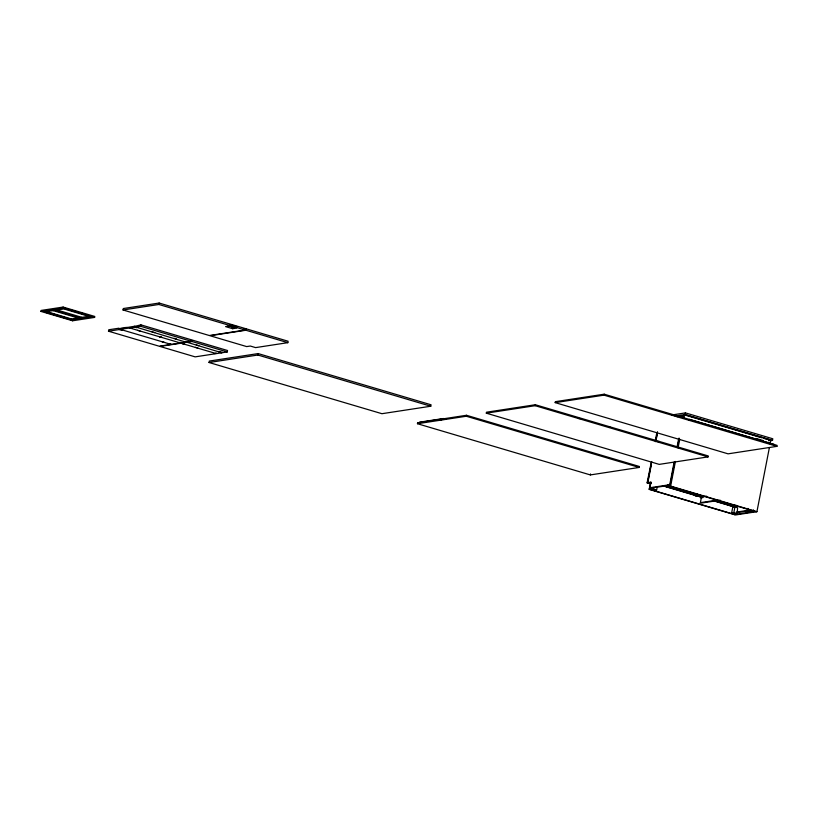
<?xml version="1.0" encoding="UTF-8"?>
<svg xmlns="http://www.w3.org/2000/svg" width="818" height="818" viewBox="0 0 818 818"><rect width="100%" height="100%" fill="white"/><g stroke="black" fill="none" stroke-linecap="round" stroke-linejoin="round"><path stroke-width="1.23" d="M651.261 462.456L647.089 482.835L650.719 483.908M40.9 311.402L41.084 310.441L63.109 307.067L94.776 316.454L94.591 317.415L72.577 320.779L40.9 311.402L62.925 308.028L94.591 317.415M55.01 309.388L54.816 310.349L81.677 318.304L81.861 317.343L56.227 309.756M62.925 308.028L63.109 307.067M71.289 319.899L90.747 316.914L63.886 308.959L44.428 311.944L71.289 319.899L71.473 318.938L89.714 316.147M72.577 320.779L72.761 319.828M118.784 329.388C121.453 326.995 128.477 327.681 129.663 327.067C136.013 325.963 133.395 326.832 140.87 324.848L191.606 339.869L191.33 341.31L159.213 346.229L108.487 331.198L108.763 329.766L119.009 328.192L118.692 329.357L121.197 330.104M123.027 309.971L123.313 308.529L159.142 303.038L245.451 328.601L245.165 330.043L209.336 335.523L123.027 309.971L158.866 304.48L245.165 330.043M119.857 329.225L170.594 344.255M129.193 327.793L179.919 342.824M135.236 326.873L185.921 342.139M108.487 331.198L140.594 326.28L140.87 324.848M158.866 304.48L159.142 303.038M184.193 344.122L180.553 343.049L215.85 353.468M221.852 352.773L186.596 342.118M192.036 341.515L192.312 340.084L227.527 350.513L227.251 351.944L195.144 356.863L159.929 346.433L192.036 341.515L227.251 351.944M209.04 362.507L209.316 361.065L258.161 353.58L431.055 404.787L430.769 406.229L381.934 413.704L209.04 362.507L257.874 355.022L430.769 406.229M232.67 328.703L236.668 328.09L229.582 325.993L225.584 326.607L232.67 328.703L232.946 327.272L236.954 326.658L229.868 324.552M245.881 330.247L246.157 328.816L288.11 341.239L287.824 342.67L255.594 347.609L250.288 346.034L246.678 346.587L210.042 335.738L245.881 330.247L287.824 342.67M257.874 355.022L258.161 353.58M417.456 423.724L417.64 422.763L466.485 415.278L639.379 466.485L639.195 467.446L590.351 474.921L417.456 423.724L466.301 416.239L639.195 467.446M419.46 423.121L419.644 422.16L443.346 418.53L445.769 419.245M443.162 419.491L443.346 418.53M466.301 416.239L466.485 415.278M486.311 413.172L486.495 412.211L535.34 404.736L708.235 455.943L708.051 456.894L659.206 464.379L486.311 413.172L535.156 405.697L708.051 456.894M535.156 405.697L535.34 404.736M555.177 402.63L555.361 401.669L604.205 394.194L777.1 445.391L776.916 446.352L728.071 453.837L555.177 402.63L604.021 395.145L776.916 446.352M580.453 418.601L578.418 418.448M604.021 395.145L604.205 394.194M590.351 474.921L590.535 473.97M609.676 426.74L610.003 427.344M655.423 440.012L656.803 432.875M650.228 483.448L647.6 482.671L651.711 461.536M655.576 441.659L657.508 431.72M651.455 464.01L647.815 482.732L647.089 482.835M656.056 440.299L657.222 434.348M657.273 441.342L655.228 441.188M658.306 442.16L658.919 441.331M769.401 447.548L756.926 511.679L735.515 514.962L649.206 489.399L650.607 482.211M649.206 489.399L651.087 482.129L647.6 482.671M657.079 487.661L656.619 490.033L654.42 490.371L651.087 489.379L651.404 487.784L654.277 487.64M651.087 489.379L653.296 489.041L653.602 487.446M670.208 485.207L667.335 485.34L667.028 486.945L669.226 486.608L695.975 494.43M669.226 486.608L669.533 485.002M669.737 484.706L674.124 462.129M677.048 447.088L678.756 438.305M682.652 418.243L683.142 415.738M756.21 511.792L669.901 486.229L674.697 461.567M677.529 447.006L679.237 438.233M683.091 418.397L683.807 414.706M669.901 486.229L670.627 486.117L675.423 461.454M678.061 447.886L679.738 439.256M683.807 418.295L684.533 414.593L770.832 440.156L770.116 443.847M675.075 416.035L685.126 414.501L685.443 412.896L772.805 438.775L772.499 440.37L769.983 440.759M689.277 420.319L689.462 419.358L774.493 444.542L774.309 445.503M720.157 500.197L701.65 503.029L700.382 502.651L701.466 497.058M731.589 513.223L732.734 507.303L734.932 506.966L733.787 512.886L731.589 513.223L734.912 514.205L737.12 513.868L737.591 507.753L714.247 500.841M753.358 509.829L753.051 511.434L750.852 511.771L747.519 510.78L747.979 508.418M768.654 440.841L768.838 439.879M169.418 343.949L171.003 344M180.379 342.466L178.723 342.895M216.33 352.998L214.766 353.632M184.827 341.495L184.888 342.067L186.422 341.546M220.758 352.129L220.809 352.701L222.343 352.18M179.786 342.333L179.5 343.192L181.105 342.302M185.696 341.495L185.543 342.272L186.933 342.057M134.254 326.259L136.729 326.955M243.682 329.194L246.157 328.816M439.419 420.063L441.914 419.685M671.639 415.012L685.443 412.896M677.028 416.669L683.623 415.656M770.832 440.156L763.981 438.448M648.879 483.039L651.2 482.692M670.218 484.634L649.993 487.722L651.271 488.101M653.735 487.722L667.304 485.647M670.351 487.927L672.56 487.589M697.457 493.632L694.942 494.021L694.38 495.115M695.361 496.127L700.188 495.391M700.535 497.119L706.568 496.199M700.423 497.784L702.744 497.436M700.382 502.651L717.652 500.002M729.564 505.544L734.605 504.778M731.415 506.127L736.364 505.36M732.989 506.26L736.66 505.698M736.22 512.15L748.552 510.268M747.519 510.78L749.717 510.442L753.051 511.434M736.261 512.722L748.593 510.831M734.237 514.583L754.932 511.414M685.126 414.501L772.499 440.37M686.241 415.421L761.609 437.742M756.026 438.448L763.112 440.544M228.222 325.871L232.946 327.272M140.594 326.28L191.33 341.31M152.066 331.893L154.766 332.568M174.091 338.294L176.504 339M196.31 345.002L198.825 345.707M218.253 351.454L222.097 352.507M134.152 327.036L136.565 327.752M670.627 486.117L756.926 511.679M667.335 485.34L668.009 485.544M671.353 487.037L695.443 494.164M65.297 308.366L68.957 309.449M71.401 310.175L77.505 311.985M79.939 312.701L83.61 313.785M663.234 485.728L702.1 497.242M159.592 336.709L162.005 337.425M180.829 342.998L183.263 343.724M195.4 347.323L197.833 348.039M665.177 486.526L702.836 497.671M714.257 501.015L733.204 506.669M137.567 330.319L140.062 331.014M159.387 336.74L161.8 337.456M649.052 482.937L651.036 483.53M120.062 329.194L122.475 329.91M162.056 341.76L164.551 342.466M60.644 311.822L64.315 312.905M53.139 310.605L79.99 318.56M653.296 489.041L656.619 490.033M733.787 512.886L737.12 513.868M649.686 489.328L734.717 514.512M45.839 311.341L71.473 318.938M48.395 312.609L65.45 317.66M67.884 318.376L71.544 319.46M417.64 422.763L420.074 423.479"/></g></svg>
